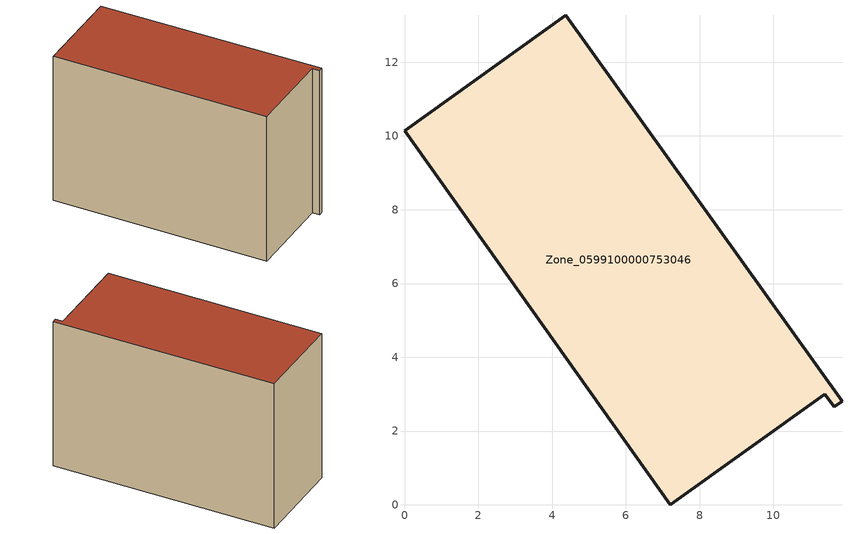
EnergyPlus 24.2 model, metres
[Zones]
Zone_0599100000753046
 floor ground (C_G): 0,10.14 4.38,13.27 11.86,2.81 11.65,2.66 11.4,2.99 7.21,0 z0
 wall outside (C_F): 4.38,13.27 0,10.14 7.21,0 11.4,2.99 11.65,2.66 11.86,2.81 4.38,13.27 z0:8.87
 roof outside (C_R): 11.86,2.81 4.38,13.27 0,10.14 7.21,0 11.4,2.99 11.65,2.66 z8.87
[BUILDING]
Pand.0599100000753046: North Axis=0; Terrain=City; Loads Convergence Tolerance Value=0.04; Temperature Convergence Tolerance Value=0.4; Solar Distribution=FullExterior; Maximum Number of Warmup Days=25; Minimum Number of Warmup Days=1
[Site:Location]
Rotterdam.The.Hague.AP_ZH_NLD Design_Conditions: Latitude=51.96; Longitude=4.45; Time Zone=1; Elevation=-4.5
[SITE:GROUNDTEMPERATURE:BUILDINGSURFACE]
18, 18, 18, 18, 18, 18, 18, 18, 18, 18, 18, 18
[MATERIAL] Thermal Absorptance=0.9; Solar Absorptance=0.7; Visible Absorptance=0.7
Name | Roughness | Thickness | Conductivity | Density | Specific Heat
G.TI.2006-2014 | MediumSmooth | 0.15 | 0.06 | 540 | 1210
F.TI.2006-2014 | Rough | 0.3 | 0.12 | 1920 | 840
R.TI.2006-2014 | MediumRough | 0.2 | 0.08 | 1500 | 1000
[CONSTRUCTION]
C_G: G.TI.2006-2014
C_F: F.TI.2006-2014
C_R: R.TI.2006-2014
[ZONE]
Zone_0599100000753046: Type=1; Multiplier=1; Ceiling Height=Autocalculate; Volume=Autocalculate; Floor Area=autocalculate; Part of Total Floor Area=Yes
[ZONEINFILTRATION:DESIGNFLOWRATE]
Infil_Zone_0599100000753046: Zone or ZoneList or Space or SpaceList=Zone_0599100000753046; Schedule=AlwaysOn; Design Flow Rate Calculation Method=Flow/Area; Flow Rate per Floor Area=0.0015; Constant Term Coefficient=1; Temperature Term Coefficient=0; Velocity Term Coefficient=0; Velocity Squared Term Coefficient=0
[HVACTEMPLATE:ZONE:IDEALLOADSAIRSYSTEM]
Zone_0599100000753046: Maximum Heating Supply Air Temperature=50; Minimum Cooling Supply Air Temperature=13; Maximum Heating Supply Air Humidity Ratio=0.0156; Minimum Cooling Supply Air Humidity Ratio=0.0077; Heating Limit=NoLimit; Cooling Limit=NoLimit; Dehumidification Control Type=ConstantSensibleHeatRatio; Cooling Sensible Heat Ratio=0.7; Dehumidification Setpoint=60; Humidification Control Type=None; Humidification Setpoint=30; Outdoor Air Method=None; Outdoor Air Flow Rate per Person=0.00944; Outdoor Air Flow Rate per Zone Floor Area=0; Outdoor Air Flow Rate per Zone=0; Demand Controlled Ventilation Type=None; Outdoor Air Economizer Type=NoEconomizer; Heat Recovery Type=None; Sensible Heat Recovery Effectiveness=0.7; Latent Heat Recovery Effectiveness=0.65
[ZONECONTROL:THERMOSTAT]
ThermostatControl_Zone_0599100000753046: Zone or ZoneList=Zone_0599100000753046; Control Type Schedule=DualSetpointControlType; Control 1=Thermostat_Zone_0599100000753046; Temperature Difference Between Cutout And Setpoint=0
[THERMOSTATSETPOINT:DUALSETPOINT]
Thermostat_Zone_0599100000753046: Heating Setpoint Temperature Schedule=HeatingSetpoint_Zone_0599100000753046; Cooling Setpoint Temperature Schedule=CoolingSetpoint_Zone_0599100000753046
[SCHEDULE:COMPACT]
HeatingSetpoint_Zone_0599100000753046: Through: 12/31, For: AllDays, Until: 24:00, 21
CoolingSetpoint_Zone_0599100000753046: Through: 12/31, For: AllDays, Until: 24:00, 24
DualSetpointControlType: Through: 12/31, For: AllDays, Until: 24:00, 4
AlwaysOn: Through: 12/31, For: AllDays, Until: 24:00, 1
